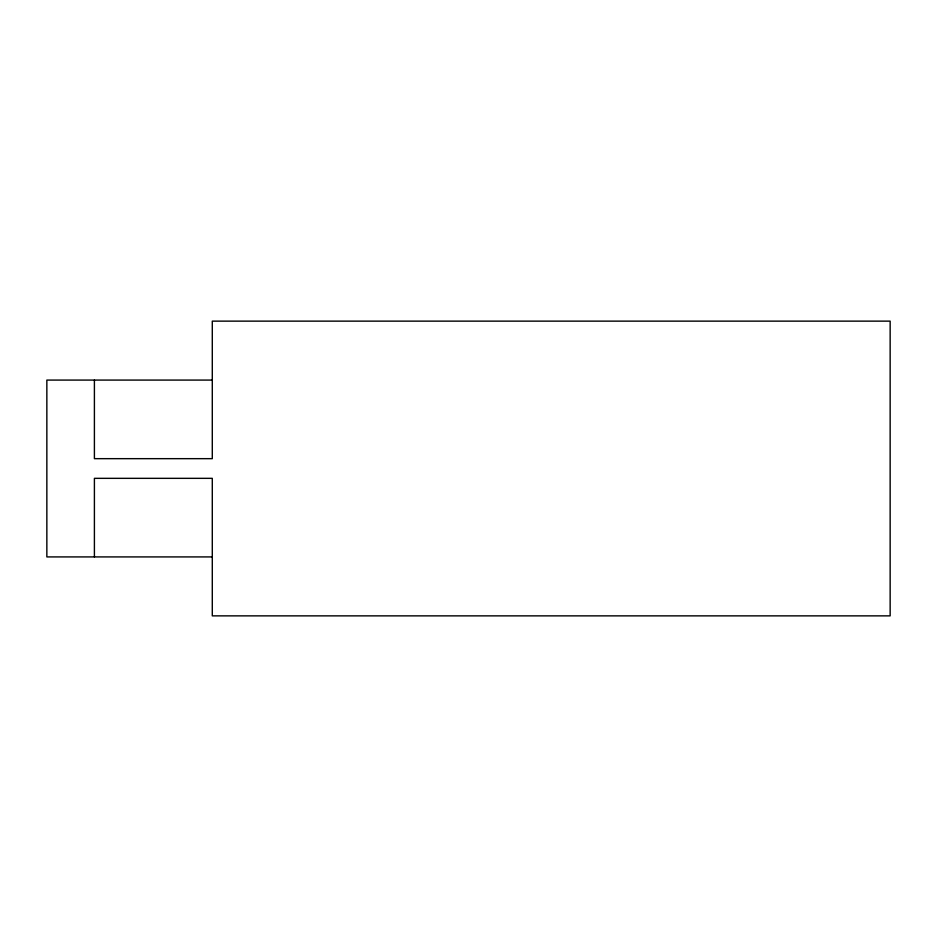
<?xml version="1.0" encoding="UTF-8"?>
<svg xmlns="http://www.w3.org/2000/svg" width="937" height="937" viewBox="0 0 937 937"><rect width="100%" height="100%" fill="white"/><g stroke="black" fill="none" stroke-linecap="round" stroke-linejoin="round"><path stroke-width="1.41" d="M212.289 380.082L46.85 380.082L46.85 556.918L212.289 556.918M94.403 380.082L94.403 458.661L212.289 458.661L212.289 321.133L890.15 321.133L890.15 615.867L212.289 615.867L212.289 478.338L94.403 478.338L94.403 556.918"/></g></svg>
